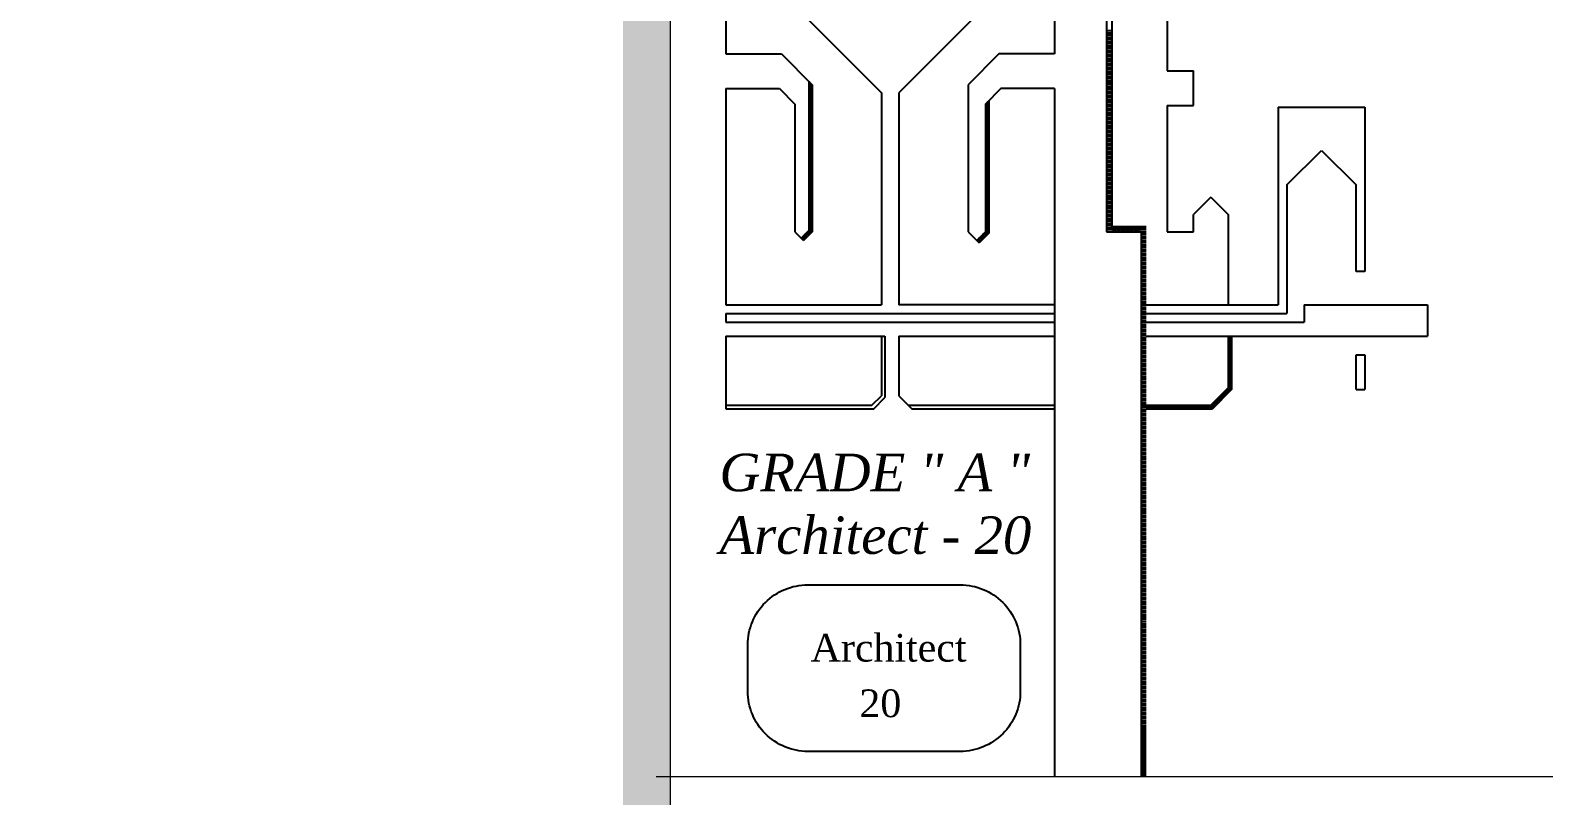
# Model space of a CAD drawing. Header units: inches. Extents: x -68096 to 69834, y -16833 to 17650.
# Drawn here: x 914.39 to 934.5, y 162.31 to 172.48 of the extents above; entities that cross this region are included whole.
import ezdxf

# ---------------------------------------------------------------- set-up
doc = ezdxf.new("R2010")
doc.units = ezdxf.units.IN
doc.header["$MEASUREMENT"] = 0
for name, color, linetype in [('DIM18', 40, 'Continuous'), ('QCD TITLE BLOCK', 7, 'Continuous'), ('WIN', 1, 'Continuous')]:
    doc.layers.add(name, color=color, linetype=linetype)
doc.styles.add('MAHER_TIMES', font='times.ttf')
doc.styles.add('TITLE3', font='timesi.ttf')

# ---------------------------------------------------------------- blocks, each defined once
blk = doc.blocks.new('sdfasdfww')
at = {"layer": 'DIM18', "color": 7, "ltscale": 0.05}
for p, q in [((1412.4818, -1506.6511), (1412.4818, -1508.3271)), ((1414.2031, -1506.6511), (1414.2031, -1508.3271)), ((1414.4749, -1507.9647), (1414.4749, -1509.2582)), ((1414.5021, -1507.976), (1414.5021, -1509.231)), ((1414.792, -1507.9647), (1414.792, -1508.4153)), ((1412.8442, -1508.0773), (1413.2972, -1508.5303)), ((1413.8407, -1508.0773), (1413.3878, -1508.5303)), ((1414.5021, -1508.2064), (1414.4749, -1508.2064)), ((1414.5021, -1508.2178), (1414.4749, -1508.2178)), ((1414.5021, -1508.2291), (1414.4749, -1508.2291)), ((1414.5021, -1508.2404), (1414.4749, -1508.2404)), ((1414.5021, -1508.2517), (1414.4749, -1508.2517)), ((1414.5021, -1508.2631), (1414.4749, -1508.2631)), ((1414.5021, -1508.2744), (1414.4749, -1508.2744)), ((1414.5021, -1508.2857), (1414.4749, -1508.2857)), ((1414.5021, -1508.297), (1414.4749, -1508.297)), ((1414.5021, -1508.3084), (1414.4749, -1508.3084)), ((1414.5021, -1508.3197), (1414.4749, -1508.3197)), ((1412.4818, -1508.3271), (1412.7737, -1508.3271)), ((1412.7737, -1508.3271), (1412.9348, -1508.4882)), ((1413.9112, -1508.3271), (1413.7502, -1508.4882)), ((1414.2031, -1508.3271), (1413.9112, -1508.3271)), ((1414.5021, -1508.331), (1414.4749, -1508.331)), ((1414.5021, -1508.3423), (1414.4749, -1508.3423)), ((1414.5021, -1508.3537), (1414.4749, -1508.3537)), ((1414.5021, -1508.365), (1414.4749, -1508.365)), ((1414.5021, -1508.3763), (1414.4749, -1508.3763)), ((1414.5021, -1508.3876), (1414.4749, -1508.3876)), ((1414.5021, -1508.3989), (1414.4749, -1508.3989)), ((1412.9167, -1508.4701), (1412.9167, -1509.2507)), ((1412.9249, -1508.4782), (1412.9167, -1508.4782)), ((1412.9257, -1509.2673), (1412.9257, -1508.4791)), ((1414.5021, -1508.4103), (1414.4749, -1508.4103)), ((1414.5021, -1508.4216), (1414.4749, -1508.4216)), ((1414.5021, -1508.4329), (1414.4749, -1508.4329)), ((1414.5021, -1508.4442), (1414.4749, -1508.4442)), ((1414.5021, -1508.4556), (1414.4749, -1508.4556)), ((1414.5021, -1508.4669), (1414.4749, -1508.4669)), ((1414.5021, -1508.4782), (1414.4749, -1508.4782)), ((1414.792, -1508.4153), (1414.9306, -1508.4153)), ((1414.9306, -1508.5965), (1414.9306, -1508.4153)), ((1412.4818, -1508.5083), (1412.7627, -1508.5083)), ((1412.4818, -1508.5083), (1412.4818, -1509.6407)), ((1412.7627, -1508.5083), (1412.8442, -1508.5898)), ((1412.9348, -1508.4895), (1412.9167, -1508.4895)), ((1412.9348, -1508.5009), (1412.9167, -1508.5009)), ((1412.9348, -1508.5122), (1412.9167, -1508.5122)), ((1412.9348, -1508.5235), (1412.9167, -1508.5235)), ((1412.9348, -1508.5348), (1412.9167, -1508.5348)), ((1412.9348, -1508.5462), (1412.9167, -1508.5462)), ((1412.9348, -1508.5575), (1412.9167, -1508.5575)), ((1412.9348, -1508.4882), (1412.9348, -1509.2582)), ((1413.2972, -1508.5303), (1413.2972, -1509.6407)), ((1413.3878, -1508.5303), (1413.3878, -1509.6407)), ((1413.7502, -1508.4882), (1413.7502, -1509.2582)), ((1413.9222, -1508.5083), (1413.8407, -1508.5898)), ((1414.2031, -1508.5083), (1413.9222, -1508.5083)), ((1414.2031, -1508.5083), (1414.2031, -1512.1099)), ((1414.5021, -1508.4895), (1414.4749, -1508.4895)), ((1414.5021, -1508.5009), (1414.4749, -1508.5009)), ((1414.5021, -1508.5122), (1414.4749, -1508.5122)), ((1414.5021, -1508.5235), (1414.4749, -1508.5235)), ((1414.5021, -1508.5348), (1414.4749, -1508.5348)), ((1414.5021, -1508.5462), (1414.4749, -1508.5462)), ((1414.5021, -1508.5575), (1414.4749, -1508.5575)), ((1412.8442, -1508.5898), (1412.8442, -1509.2582)), ((1412.9348, -1508.5688), (1412.9167, -1508.5688)), ((1412.9348, -1508.5801), (1412.9167, -1508.5801)), ((1412.9348, -1508.5915), (1412.9167, -1508.5915)), ((1412.9348, -1508.6028), (1412.9167, -1508.6028)), ((1412.9348, -1508.6141), (1412.9167, -1508.6141)), ((1412.9348, -1508.6254), (1412.9167, -1508.6254)), ((1412.9348, -1508.6368), (1412.9167, -1508.6368)), ((1413.8407, -1508.5898), (1413.8407, -1509.2582)), ((1413.8589, -1508.5915), (1413.8407, -1508.5915)), ((1413.8589, -1508.6028), (1413.8407, -1508.6028)), ((1413.8589, -1508.6141), (1413.8407, -1508.6141)), ((1413.8589, -1508.6254), (1413.8407, -1508.6254)), ((1413.8589, -1508.6368), (1413.8407, -1508.6368)), ((1413.843, -1509.2816), (1413.843, -1508.5875)), ((1413.8589, -1508.5801), (1413.8504, -1508.5801)), ((1413.8543, -1509.2703), (1413.8543, -1508.5762)), ((1413.8589, -1508.5716), (1413.8589, -1509.2657)), ((1414.5021, -1508.5688), (1414.4749, -1508.5688)), ((1414.5021, -1508.5801), (1414.4749, -1508.5801)), ((1414.5021, -1508.5915), (1414.4749, -1508.5915)), ((1414.5021, -1508.6028), (1414.4749, -1508.6028)), ((1414.5021, -1508.6141), (1414.4749, -1508.6141)), ((1414.5021, -1508.6254), (1414.4749, -1508.6254)), ((1414.5021, -1508.6368), (1414.4749, -1508.6368)), ((1414.792, -1508.5965), (1414.9306, -1508.5965)), ((1414.792, -1508.5965), (1414.792, -1509.2582)), ((1415.3734, -1508.6051), (1415.8264, -1508.6051)), ((1415.3734, -1508.6051), (1415.3734, -1509.6407)), ((1415.8264, -1508.6051), (1415.8264, -1509.4654)), ((1412.9348, -1508.6481), (1412.9167, -1508.6481)), ((1412.9348, -1508.6594), (1412.9167, -1508.6594)), ((1412.9348, -1508.6707), (1412.9167, -1508.6707)), ((1412.9348, -1508.6821), (1412.9167, -1508.6821)), ((1412.9348, -1508.6934), (1412.9167, -1508.6934)), ((1412.9348, -1508.7047), (1412.9167, -1508.7047)), ((1412.9348, -1508.716), (1412.9167, -1508.716)), ((1413.8589, -1508.6481), (1413.8407, -1508.6481)), ((1413.8589, -1508.6594), (1413.8407, -1508.6594)), ((1413.8589, -1508.6707), (1413.8407, -1508.6707)), ((1413.8589, -1508.6821), (1413.8407, -1508.6821)), ((1413.8589, -1508.6934), (1413.8407, -1508.6934)), ((1413.8589, -1508.7047), (1413.8407, -1508.7047)), ((1413.8589, -1508.716), (1413.8407, -1508.716)), ((1414.5021, -1508.6481), (1414.4749, -1508.6481)), ((1414.5021, -1508.6594), (1414.4749, -1508.6594)), ((1414.5021, -1508.6707), (1414.4749, -1508.6707)), ((1414.5021, -1508.6821), (1414.4749, -1508.6821)), ((1414.5021, -1508.6934), (1414.4749, -1508.6934)), ((1414.5021, -1508.7047), (1414.4749, -1508.7047)), ((1414.5021, -1508.716), (1414.4749, -1508.716)), ((1412.9348, -1508.7274), (1412.9167, -1508.7274)), ((1412.9348, -1508.7387), (1412.9167, -1508.7387)), ((1412.9348, -1508.75), (1412.9167, -1508.75)), ((1412.9348, -1508.7613), (1412.9167, -1508.7613)), ((1412.9348, -1508.7726), (1412.9167, -1508.7726)), ((1412.9348, -1508.784), (1412.9167, -1508.784)), ((1412.9348, -1508.7953), (1412.9167, -1508.7953)), ((1413.8589, -1508.7274), (1413.8407, -1508.7274)), ((1413.8589, -1508.7387), (1413.8407, -1508.7387)), ((1413.8589, -1508.75), (1413.8407, -1508.75)), ((1413.8589, -1508.7613), (1413.8407, -1508.7613)), ((1413.8589, -1508.7726), (1413.8407, -1508.7726)), ((1413.8589, -1508.784), (1413.8407, -1508.784)), ((1413.8589, -1508.7953), (1413.8407, -1508.7953)), ((1414.5021, -1508.7274), (1414.4749, -1508.7274)), ((1414.5021, -1508.7387), (1414.4749, -1508.7387)), ((1414.5021, -1508.75), (1414.4749, -1508.75)), ((1414.5021, -1508.7613), (1414.4749, -1508.7613)), ((1414.5021, -1508.7726), (1414.4749, -1508.7726)), ((1414.5021, -1508.784), (1414.4749, -1508.784)), ((1414.5021, -1508.7953), (1414.4749, -1508.7953)), ((1412.9348, -1508.8066), (1412.9167, -1508.8066)), ((1412.9348, -1508.8179), (1412.9167, -1508.8179)), ((1412.9348, -1508.8293), (1412.9167, -1508.8293)), ((1412.9348, -1508.8406), (1412.9167, -1508.8406)), ((1412.9348, -1508.8519), (1412.9167, -1508.8519)), ((1412.9348, -1508.8632), (1412.9167, -1508.8632)), ((1412.9348, -1508.8746), (1412.9167, -1508.8746)), ((1413.8589, -1508.8066), (1413.8407, -1508.8066)), ((1413.8589, -1508.8179), (1413.8407, -1508.8179)), ((1413.8589, -1508.8293), (1413.8407, -1508.8293)), ((1413.8589, -1508.8406), (1413.8407, -1508.8406)), ((1413.8589, -1508.8519), (1413.8407, -1508.8519)), ((1413.8589, -1508.8632), (1413.8407, -1508.8632)), ((1413.8589, -1508.8746), (1413.8407, -1508.8746)), ((1414.5021, -1508.8066), (1414.4749, -1508.8066)), ((1414.5021, -1508.8179), (1414.4749, -1508.8179)), ((1414.5021, -1508.8293), (1414.4749, -1508.8293)), ((1414.5021, -1508.8406), (1414.4749, -1508.8406)), ((1414.5021, -1508.8519), (1414.4749, -1508.8519)), ((1414.5021, -1508.8632), (1414.4749, -1508.8632)), ((1414.5021, -1508.8746), (1414.4749, -1508.8746)), ((1415.4187, -1509.0127), (1415.5999, -1508.8316)), ((1415.5999, -1508.8316), (1415.7811, -1509.0127)), ((1412.9348, -1508.8859), (1412.9167, -1508.8859)), ((1412.9348, -1508.8972), (1412.9167, -1508.8972)), ((1412.9348, -1508.9085), (1412.9167, -1508.9085)), ((1412.9348, -1508.9199), (1412.9167, -1508.9199)), ((1412.9348, -1508.9312), (1412.9167, -1508.9312)), ((1412.9348, -1508.9425), (1412.9167, -1508.9425)), ((1412.9348, -1508.9538), (1412.9167, -1508.9538)), ((1413.8589, -1508.8859), (1413.8407, -1508.8859)), ((1413.8589, -1508.8972), (1413.8407, -1508.8972)), ((1413.8589, -1508.9085), (1413.8407, -1508.9085)), ((1413.8589, -1508.9199), (1413.8407, -1508.9199)), ((1413.8589, -1508.9312), (1413.8407, -1508.9312)), ((1413.8589, -1508.9425), (1413.8407, -1508.9425)), ((1413.8589, -1508.9538), (1413.8407, -1508.9538)), ((1414.5021, -1508.8859), (1414.4749, -1508.8859)), ((1414.5021, -1508.8972), (1414.4749, -1508.8972)), ((1414.5021, -1508.9085), (1414.4749, -1508.9085)), ((1414.5021, -1508.9199), (1414.4749, -1508.9199)), ((1414.5021, -1508.9312), (1414.4749, -1508.9312)), ((1414.5021, -1508.9425), (1414.4749, -1508.9425)), ((1414.5021, -1508.9538), (1414.4749, -1508.9538)), ((1412.9348, -1508.9652), (1412.9167, -1508.9652)), ((1412.9348, -1508.9765), (1412.9167, -1508.9765)), ((1412.9348, -1508.9878), (1412.9167, -1508.9878)), ((1412.9348, -1508.9991), (1412.9167, -1508.9991)), ((1412.9348, -1509.0105), (1412.9167, -1509.0105)), ((1412.9348, -1509.0218), (1412.9167, -1509.0218)), ((1412.9348, -1509.0331), (1412.9167, -1509.0331)), ((1413.8589, -1508.9652), (1413.8407, -1508.9652)), ((1413.8589, -1508.9765), (1413.8407, -1508.9765)), ((1413.8589, -1508.9878), (1413.8407, -1508.9878)), ((1413.8589, -1508.9991), (1413.8407, -1508.9991)), ((1413.8589, -1509.0105), (1413.8407, -1509.0105)), ((1413.8589, -1509.0218), (1413.8407, -1509.0218)), ((1413.8589, -1509.0331), (1413.8407, -1509.0331)), ((1414.5021, -1508.9652), (1414.4749, -1508.9652)), ((1414.5021, -1508.9765), (1414.4749, -1508.9765)), ((1414.5021, -1508.9878), (1414.4749, -1508.9878)), ((1414.5021, -1508.9991), (1414.4749, -1508.9991)), ((1414.5021, -1509.0105), (1414.4749, -1509.0105)), ((1414.5021, -1509.0218), (1414.4749, -1509.0218)), ((1414.5021, -1509.0331), (1414.4749, -1509.0331)), ((1415.4187, -1509.0127), (1415.4187, -1509.686)), ((1415.7811, -1509.4654), (1415.7811, -1509.0127)), ((1412.9348, -1509.0444), (1412.9167, -1509.0444)), ((1412.9348, -1509.0558), (1412.9167, -1509.0558)), ((1412.9348, -1509.0671), (1412.9167, -1509.0671)), ((1412.9348, -1509.0784), (1412.9167, -1509.0784)), ((1412.9348, -1509.0897), (1412.9167, -1509.0897)), ((1412.9348, -1509.101), (1412.9167, -1509.101)), ((1412.9348, -1509.1124), (1412.9167, -1509.1124)), ((1413.8589, -1509.0444), (1413.8407, -1509.0444)), ((1413.8589, -1509.0558), (1413.8407, -1509.0558)), ((1413.8589, -1509.0671), (1413.8407, -1509.0671)), ((1413.8589, -1509.0784), (1413.8407, -1509.0784)), ((1413.8589, -1509.0897), (1413.8407, -1509.0897)), ((1413.8589, -1509.101), (1413.8407, -1509.101)), ((1413.8589, -1509.1124), (1413.8407, -1509.1124)), ((1414.5021, -1509.0444), (1414.4749, -1509.0444)), ((1414.5021, -1509.0558), (1414.4749, -1509.0558)), ((1414.5021, -1509.0671), (1414.4749, -1509.0671)), ((1414.5021, -1509.0784), (1414.4749, -1509.0784)), ((1414.5021, -1509.0897), (1414.4749, -1509.0897)), ((1414.5021, -1509.101), (1414.4749, -1509.101)), ((1414.5021, -1509.1124), (1414.4749, -1509.1124)), ((1415.0212, -1509.0769), (1414.9306, -1509.1676)), ((1415.0212, -1509.0769), (1415.1118, -1509.1676)), ((1412.9348, -1509.1237), (1412.9167, -1509.1237)), ((1412.9348, -1509.135), (1412.9167, -1509.135)), ((1412.9348, -1509.1463), (1412.9167, -1509.1463)), ((1412.9348, -1509.1577), (1412.9167, -1509.1577)), ((1412.9348, -1509.169), (1412.9167, -1509.169)), ((1412.9348, -1509.1803), (1412.9167, -1509.1803)), ((1412.9348, -1509.1916), (1412.9167, -1509.1916)), ((1413.8589, -1509.1237), (1413.8407, -1509.1237)), ((1413.8589, -1509.135), (1413.8407, -1509.135)), ((1413.8589, -1509.1463), (1413.8407, -1509.1463)), ((1413.8589, -1509.1577), (1413.8407, -1509.1577)), ((1413.8589, -1509.169), (1413.8407, -1509.169)), ((1413.8589, -1509.1803), (1413.8407, -1509.1803)), ((1413.8589, -1509.1916), (1413.8407, -1509.1916)), ((1414.5021, -1509.1237), (1414.4749, -1509.1237)), ((1414.5021, -1509.135), (1414.4749, -1509.135)), ((1414.5021, -1509.1463), (1414.4749, -1509.1463)), ((1414.5021, -1509.1577), (1414.4749, -1509.1577)), ((1414.5021, -1509.169), (1414.4749, -1509.169)), ((1414.5021, -1509.1803), (1414.4749, -1509.1803)), ((1414.5021, -1509.1916), (1414.4749, -1509.1916)), ((1414.9306, -1509.2582), (1414.9306, -1509.1676)), ((1415.1118, -1509.1676), (1415.1118, -1509.6407)), ((1412.8442, -1509.2582), (1412.8895, -1509.3035)), ((1412.9167, -1509.2507), (1412.8767, -1509.2907)), ((1412.9348, -1509.2582), (1412.8895, -1509.3035)), ((1412.9221, -1509.2709), (1412.8965, -1509.2709)), ((1412.9031, -1509.2899), (1412.9031, -1509.2643)), ((1412.9334, -1509.2596), (1412.9078, -1509.2596)), ((1412.9144, -1509.2786), (1412.9144, -1509.253)), ((1412.9348, -1509.203), (1412.9167, -1509.203)), ((1412.9348, -1509.2143), (1412.9167, -1509.2143)), ((1412.9348, -1509.2256), (1412.9167, -1509.2256)), ((1412.9348, -1509.2369), (1412.9167, -1509.2369)), ((1412.9348, -1509.2483), (1412.9167, -1509.2483)), ((1413.7502, -1509.2582), (1413.8083, -1509.3163)), ((1413.8407, -1509.2582), (1413.7954, -1509.3035)), ((1413.8589, -1509.2657), (1413.8083, -1509.3163)), ((1413.8537, -1509.2709), (1413.8281, -1509.2709)), ((1413.8317, -1509.2929), (1413.8317, -1509.2673)), ((1413.8589, -1509.2596), (1413.8394, -1509.2596)), ((1413.8589, -1509.203), (1413.8407, -1509.203)), ((1413.8589, -1509.2143), (1413.8407, -1509.2143)), ((1413.8589, -1509.2256), (1413.8407, -1509.2256)), ((1413.8589, -1509.2369), (1413.8407, -1509.2369)), ((1413.8589, -1509.2483), (1413.8407, -1509.2483)), ((1414.5021, -1509.203), (1414.4749, -1509.203)), ((1414.5021, -1509.2143), (1414.4749, -1509.2143)), ((1414.5021, -1509.2256), (1414.4749, -1509.2256)), ((1414.6833, -1509.2369), (1414.4749, -1509.2369)), ((1414.6833, -1509.2483), (1414.4749, -1509.2483)), ((1414.4749, -1509.2582), (1414.6561, -1509.2582)), ((1414.5021, -1509.231), (1414.6833, -1509.231)), ((1414.5111, -1509.2582), (1414.5111, -1509.231)), ((1414.5224, -1509.2582), (1414.5224, -1509.231)), ((1414.5338, -1509.2582), (1414.5338, -1509.231)), ((1414.5451, -1509.2582), (1414.5451, -1509.231)), ((1414.5564, -1509.2582), (1414.5564, -1509.231)), ((1414.5677, -1509.2582), (1414.5677, -1509.231)), ((1414.5791, -1509.2582), (1414.5791, -1509.231)), ((1414.5904, -1509.2582), (1414.5904, -1509.231)), ((1414.6017, -1509.2582), (1414.6017, -1509.231)), ((1414.613, -1509.2582), (1414.613, -1509.231)), ((1414.6244, -1509.2582), (1414.6244, -1509.231)), ((1414.6357, -1509.2582), (1414.6357, -1509.231)), ((1414.647, -1509.2582), (1414.647, -1509.231)), ((1414.6561, -1509.2582), (1414.6561, -1512.1099)), ((1414.6833, -1509.2596), (1414.6561, -1509.2596)), ((1414.6833, -1509.2709), (1414.6561, -1509.2709)), ((1414.792, -1509.2582), (1414.9306, -1509.2582)), ((1412.8995, -1509.2936), (1412.8796, -1509.2936)), ((1412.8804, -1509.2944), (1412.8804, -1509.287)), ((1412.9108, -1509.2822), (1412.8852, -1509.2822)), ((1412.8918, -1509.3013), (1412.8918, -1509.2756)), ((1413.8197, -1509.3049), (1413.7968, -1509.3049)), ((1413.7977, -1509.3058), (1413.7977, -1509.3013)), ((1413.831, -1509.2936), (1413.8054, -1509.2936)), ((1413.8084, -1509.3162), (1413.8081, -1509.3162)), ((1413.809, -1509.3156), (1413.809, -1509.2899)), ((1413.8424, -1509.2822), (1413.8167, -1509.2822)), ((1413.8203, -1509.3042), (1413.8203, -1509.2786)), ((1414.6833, -1509.2822), (1414.6561, -1509.2822)), ((1414.6833, -1509.2936), (1414.6561, -1509.2936)), ((1414.6833, -1509.3049), (1414.6561, -1509.3049)), ((1414.6833, -1509.3162), (1414.6561, -1509.3162)), ((1414.6833, -1509.3275), (1414.6561, -1509.3275)), ((1414.6833, -1509.3389), (1414.6561, -1509.3389)), ((1414.6833, -1509.3502), (1414.6561, -1509.3502)), ((1414.6833, -1509.3615), (1414.6561, -1509.3615)), ((1414.6833, -1509.3728), (1414.6561, -1509.3728)), ((1414.6833, -1509.3842), (1414.6561, -1509.3842)), ((1414.6833, -1509.3955), (1414.6561, -1509.3955)), ((1414.6833, -1509.4068), (1414.6561, -1509.4068)), ((1414.6833, -1509.4181), (1414.6561, -1509.4181)), ((1414.6833, -1509.4295), (1414.6561, -1509.4295)), ((1414.6833, -1509.4408), (1414.6561, -1509.4408)), ((1414.6833, -1509.4521), (1414.6561, -1509.4521)), ((1414.6833, -1509.4634), (1414.6561, -1509.4634)), ((1414.6833, -1509.4747), (1414.6561, -1509.4747)), ((1414.6833, -1509.4861), (1414.6561, -1509.4861)), ((1414.6833, -1509.4974), (1414.6561, -1509.4974)), ((1414.6833, -1509.5087), (1414.6561, -1509.5087)), ((1415.8264, -1509.4654), (1415.7811, -1509.4654)), ((1414.6833, -1509.52), (1414.6561, -1509.52)), ((1414.6833, -1509.5314), (1414.6561, -1509.5314)), ((1414.6833, -1509.5427), (1414.6561, -1509.5427)), ((1414.6833, -1509.554), (1414.6561, -1509.554)), ((1414.6833, -1509.5653), (1414.6561, -1509.5653)), ((1414.6833, -1509.5767), (1414.6561, -1509.5767)), ((1414.6833, -1509.588), (1414.6561, -1509.588)), ((1412.4818, -1509.6407), (1413.2972, -1509.6407)), ((1414.2031, -1509.6407), (1413.3878, -1509.6407)), ((1414.6833, -1509.5993), (1414.6561, -1509.5993)), ((1414.6833, -1509.6106), (1414.6561, -1509.6106)), ((1414.6833, -1509.622), (1414.6561, -1509.622)), ((1414.6833, -1509.6333), (1414.6561, -1509.6333)), ((1414.6833, -1509.6446), (1414.6561, -1509.6446)), ((1414.6833, -1509.6559), (1414.6561, -1509.6559)), ((1414.6833, -1509.6673), (1414.6561, -1509.6673)), ((1414.6833, -1509.6407), (1415.3734, -1509.6407)), ((1415.5093, -1509.6407), (1415.5093, -1509.7313)), ((1415.5093, -1509.6407), (1416.1541, -1509.6407)), ((1416.1541, -1509.6407), (1416.1541, -1509.8038)), ((1412.4818, -1509.686), (1414.2031, -1509.686)), ((1412.4818, -1509.686), (1412.4818, -1509.7313)), ((1412.4818, -1509.7313), (1414.2031, -1509.7313)), ((1414.6833, -1509.6786), (1414.6561, -1509.6786)), ((1414.6833, -1509.6899), (1414.6561, -1509.6899)), ((1414.6833, -1509.7012), (1414.6561, -1509.7012)), ((1414.6833, -1509.7126), (1414.6561, -1509.7126)), ((1414.6833, -1509.7239), (1414.6561, -1509.7239)), ((1414.6833, -1509.7352), (1414.6561, -1509.7352)), ((1414.6833, -1509.7465), (1414.6561, -1509.7465)), ((1414.6833, -1509.686), (1415.4187, -1509.686)), ((1414.6833, -1509.7313), (1415.5093, -1509.7313)), ((1412.4818, -1509.8038), (1413.3153, -1509.8038)), ((1412.4818, -1509.8038), (1412.4818, -1510.1843)), ((1413.2972, -1509.8038), (1413.2972, -1510.1158)), ((1413.3153, -1509.8038), (1413.3153, -1510.1262)), ((1413.3878, -1509.8038), (1413.3878, -1510.1158)), ((1413.3878, -1509.8038), (1414.2031, -1509.8038)), ((1414.6833, -1509.7579), (1414.6561, -1509.7579)), ((1414.6833, -1509.7692), (1414.6561, -1509.7692)), ((1414.6833, -1509.7805), (1414.6561, -1509.7805)), ((1414.6833, -1509.7918), (1414.6561, -1509.7918)), ((1414.6833, -1509.8031), (1414.6561, -1509.8031)), ((1414.6833, -1509.8145), (1414.6561, -1509.8145)), ((1414.6833, -1509.8258), (1414.6561, -1509.8258)), ((1414.6833, -1509.8038), (1416.1541, -1509.8038)), ((1415.1118, -1509.8038), (1415.1118, -1510.0755)), ((1415.1299, -1509.8145), (1415.1118, -1509.8145)), ((1415.1299, -1509.8258), (1415.1118, -1509.8258)), ((1415.1226, -1510.0903), (1415.1226, -1509.8038)), ((1415.1299, -1509.8038), (1415.1299, -1510.083)), ((1414.6833, -1509.8371), (1414.6561, -1509.8371)), ((1414.6833, -1509.8484), (1414.6561, -1509.8484)), ((1414.6833, -1509.8598), (1414.6561, -1509.8598)), ((1414.6833, -1509.8711), (1414.6561, -1509.8711)), ((1414.6833, -1509.8824), (1414.6561, -1509.8824)), ((1414.6833, -1509.8937), (1414.6561, -1509.8937)), ((1414.6833, -1509.9051), (1414.6561, -1509.9051)), ((1415.1299, -1509.8371), (1415.1118, -1509.8371)), ((1415.1299, -1509.8484), (1415.1118, -1509.8484)), ((1415.1299, -1509.8598), (1415.1118, -1509.8598)), ((1415.1299, -1509.8711), (1415.1118, -1509.8711)), ((1415.1299, -1509.8824), (1415.1118, -1509.8824)), ((1415.1299, -1509.8937), (1415.1118, -1509.8937)), ((1415.1299, -1509.9051), (1415.1118, -1509.9051)), ((1415.7811, -1509.9019), (1415.8264, -1509.9019)), ((1415.7811, -1510.083), (1415.7811, -1509.9019)), ((1415.8264, -1509.9019), (1415.8264, -1510.083)), ((1414.6833, -1509.9164), (1414.6561, -1509.9164)), ((1414.6833, -1509.9277), (1414.6561, -1509.9277)), ((1414.6833, -1509.939), (1414.6561, -1509.939)), ((1414.6833, -1509.9504), (1414.6561, -1509.9504)), ((1414.6833, -1509.9617), (1414.6561, -1509.9617)), ((1414.6833, -1509.973), (1414.6561, -1509.973)), ((1414.6833, -1509.9843), (1414.6561, -1509.9843)), ((1415.1299, -1509.9164), (1415.1118, -1509.9164)), ((1415.1299, -1509.9277), (1415.1118, -1509.9277)), ((1415.1299, -1509.939), (1415.1118, -1509.939)), ((1415.1299, -1509.9504), (1415.1118, -1509.9504)), ((1415.1299, -1509.9617), (1415.1118, -1509.9617)), ((1415.1299, -1509.973), (1415.1118, -1509.973)), ((1415.1299, -1509.9843), (1415.1118, -1509.9843)), ((1414.6833, -1509.9957), (1414.6561, -1509.9957)), ((1414.6833, -1510.007), (1414.6561, -1510.007)), ((1414.6833, -1510.0183), (1414.6561, -1510.0183)), ((1414.6833, -1510.0296), (1414.6561, -1510.0296)), ((1414.6833, -1510.041), (1414.6561, -1510.041)), ((1414.6833, -1510.0523), (1414.6561, -1510.0523)), ((1414.6833, -1510.0636), (1414.6561, -1510.0636)), ((1415.1299, -1509.9957), (1415.1118, -1509.9957)), ((1415.1299, -1510.007), (1415.1118, -1510.007)), ((1415.1299, -1510.0183), (1415.1118, -1510.0183)), ((1415.1299, -1510.0296), (1415.1118, -1510.0296)), ((1415.1299, -1510.041), (1415.1118, -1510.041)), ((1415.1299, -1510.0523), (1415.1118, -1510.0523)), ((1415.1299, -1510.0636), (1415.1118, -1510.0636)), ((1413.2469, -1510.1661), (1413.2972, -1510.1158)), ((1413.2572, -1510.1843), (1413.3153, -1510.1262)), ((1413.3878, -1510.1158), (1413.4562, -1510.1843)), ((1414.6833, -1510.0749), (1414.6561, -1510.0749)), ((1414.6833, -1510.0863), (1414.6561, -1510.0863)), ((1414.6833, -1510.0976), (1414.6561, -1510.0976)), ((1414.6833, -1510.1089), (1414.6561, -1510.1089)), ((1414.6833, -1510.1202), (1414.6561, -1510.1202)), ((1414.6833, -1510.1316), (1414.6561, -1510.1316)), ((1414.6833, -1510.1429), (1414.6561, -1510.1429)), ((1415.1118, -1510.0755), (1415.0213, -1510.1661)), ((1415.1299, -1510.083), (1415.0288, -1510.1843)), ((1415.0702, -1510.1429), (1415.0446, -1510.1429)), ((1415.0547, -1510.1584), (1415.0547, -1510.1327)), ((1415.0815, -1510.1316), (1415.0559, -1510.1316)), ((1415.066, -1510.147), (1415.066, -1510.1214)), ((1415.0928, -1510.1202), (1415.0672, -1510.1202)), ((1415.0773, -1510.1357), (1415.0773, -1510.11)), ((1415.1041, -1510.1089), (1415.0785, -1510.1089)), ((1415.0887, -1510.1243), (1415.0887, -1510.0987)), ((1415.1154, -1510.0976), (1415.0898, -1510.0976)), ((1415.1, -1510.113), (1415.1, -1510.0874)), ((1415.1267, -1510.0863), (1415.1011, -1510.0863)), ((1415.1113, -1510.1017), (1415.1113, -1510.076)), ((1415.1299, -1510.0749), (1415.1118, -1510.0749)), ((1415.7811, -1510.083), (1415.8264, -1510.083)), ((1412.4818, -1510.1661), (1413.2469, -1510.1661)), ((1412.4818, -1510.1843), (1413.2572, -1510.1843)), ((1413.4381, -1510.1661), (1414.2031, -1510.1661)), ((1413.4562, -1510.1843), (1414.2031, -1510.1843)), ((1414.6833, -1510.1542), (1414.6561, -1510.1542)), ((1414.6833, -1510.1655), (1414.6561, -1510.1655)), ((1414.6833, -1510.1768), (1414.6561, -1510.1768)), ((1414.6833, -1510.1882), (1414.6561, -1510.1882)), ((1414.6833, -1510.1995), (1414.6561, -1510.1995)), ((1414.6833, -1510.2108), (1414.6561, -1510.2108)), ((1414.6833, -1510.2221), (1414.6561, -1510.2221)), ((1414.6833, -1510.1661), (1415.0213, -1510.1661)), ((1415.0362, -1510.1768), (1414.6833, -1510.1768)), ((1414.6833, -1510.1843), (1415.0288, -1510.1843)), ((1414.6923, -1510.1843), (1414.6923, -1510.1661)), ((1414.7036, -1510.1843), (1414.7036, -1510.1661)), ((1414.715, -1510.1843), (1414.715, -1510.1661)), ((1414.7263, -1510.1843), (1414.7263, -1510.1661)), ((1414.7376, -1510.1843), (1414.7376, -1510.1661)), ((1414.7489, -1510.1843), (1414.7489, -1510.1661)), ((1414.7603, -1510.1843), (1414.7603, -1510.1661)), ((1414.7716, -1510.1843), (1414.7716, -1510.1661)), ((1414.7829, -1510.1843), (1414.7829, -1510.1661)), ((1414.7942, -1510.1843), (1414.7942, -1510.1661)), ((1414.8055, -1510.1843), (1414.8055, -1510.1661)), ((1414.8169, -1510.1843), (1414.8169, -1510.1661)), ((1414.8282, -1510.1843), (1414.8282, -1510.1661)), ((1414.8395, -1510.1843), (1414.8395, -1510.1661)), ((1414.8508, -1510.1843), (1414.8508, -1510.1661)), ((1414.8622, -1510.1843), (1414.8622, -1510.1661)), ((1414.8735, -1510.1843), (1414.8735, -1510.1661)), ((1414.8848, -1510.1843), (1414.8848, -1510.1661)), ((1414.8961, -1510.1843), (1414.8961, -1510.1661)), ((1414.9075, -1510.1843), (1414.9075, -1510.1661)), ((1414.9188, -1510.1843), (1414.9188, -1510.1661)), ((1414.9301, -1510.1843), (1414.9301, -1510.1661)), ((1414.9414, -1510.1843), (1414.9414, -1510.1661)), ((1414.9528, -1510.1843), (1414.9528, -1510.1661)), ((1414.9641, -1510.1843), (1414.9641, -1510.1661)), ((1414.9754, -1510.1843), (1414.9754, -1510.1661)), ((1414.9867, -1510.1843), (1414.9867, -1510.1661)), ((1414.9981, -1510.1843), (1414.9981, -1510.1661)), ((1415.0094, -1510.1843), (1415.0094, -1510.1661)), ((1415.0207, -1510.1843), (1415.0207, -1510.1661)), ((1415.0475, -1510.1655), (1415.0219, -1510.1655)), ((1415.032, -1510.1811), (1415.032, -1510.1554)), ((1415.0588, -1510.1542), (1415.0332, -1510.1542)), ((1415.0434, -1510.1697), (1415.0434, -1510.1441)), ((1414.6833, -1510.2335), (1414.6561, -1510.2335)), ((1414.6833, -1510.2448), (1414.6561, -1510.2448)), ((1414.6833, -1510.2561), (1414.6561, -1510.2561)), ((1414.6833, -1510.2674), (1414.6561, -1510.2674)), ((1414.6833, -1510.2788), (1414.6561, -1510.2788)), ((1414.6833, -1510.2901), (1414.6561, -1510.2901)), ((1414.6833, -1510.3014), (1414.6561, -1510.3014)), ((1414.6833, -1510.3127), (1414.6561, -1510.3127)), ((1414.6833, -1510.3241), (1414.6561, -1510.3241)), ((1414.6833, -1510.3354), (1414.6561, -1510.3354)), ((1414.6833, -1510.3467), (1414.6561, -1510.3467)), ((1414.6833, -1510.358), (1414.6561, -1510.358)), ((1414.6833, -1510.3694), (1414.6561, -1510.3694)), ((1414.6833, -1510.3807), (1414.6561, -1510.3807)), ((1414.6833, -1510.392), (1414.6561, -1510.392)), ((1414.6833, -1510.4033), (1414.6561, -1510.4033)), ((1414.6833, -1510.4147), (1414.6561, -1510.4147)), ((1414.6833, -1510.426), (1414.6561, -1510.426)), ((1414.6833, -1510.4373), (1414.6561, -1510.4373)), ((1414.6833, -1510.4486), (1414.6561, -1510.4486)), ((1414.6833, -1510.46), (1414.6561, -1510.46)), ((1414.6833, -1510.4713), (1414.6561, -1510.4713)), ((1414.6833, -1510.4826), (1414.6561, -1510.4826)), ((1414.6833, -1510.4939), (1414.6561, -1510.4939)), ((1414.6833, -1510.5053), (1414.6561, -1510.5053)), ((1414.6833, -1510.5166), (1414.6561, -1510.5166)), ((1414.6833, -1510.5279), (1414.6561, -1510.5279)), ((1414.6833, -1510.5392), (1414.6561, -1510.5392)), ((1414.6833, -1510.5505), (1414.6561, -1510.5505)), ((1414.6833, -1510.5619), (1414.6561, -1510.5619)), ((1414.6833, -1510.5732), (1414.6561, -1510.5732)), ((1414.6833, -1510.5845), (1414.6561, -1510.5845)), ((1414.6833, -1510.5958), (1414.6561, -1510.5958)), ((1414.6833, -1510.6072), (1414.6561, -1510.6072)), ((1414.6833, -1510.6185), (1414.6561, -1510.6185)), ((1414.6833, -1510.6298), (1414.6561, -1510.6298)), ((1414.6833, -1510.6411), (1414.6561, -1510.6411)), ((1414.6833, -1510.6525), (1414.6561, -1510.6525)), ((1414.6833, -1510.6638), (1414.6561, -1510.6638)), ((1414.6833, -1510.6751), (1414.6561, -1510.6751)), ((1414.6833, -1510.6864), (1414.6561, -1510.6864)), ((1414.6833, -1510.6978), (1414.6561, -1510.6978)), ((1414.6833, -1510.7091), (1414.6561, -1510.7091)), ((1414.6833, -1510.7204), (1414.6561, -1510.7204)), ((1414.6833, -1510.7317), (1414.6561, -1510.7317)), ((1414.6833, -1510.7431), (1414.6561, -1510.7431)), ((1414.6833, -1510.7544), (1414.6561, -1510.7544)), ((1414.6833, -1510.7657), (1414.6561, -1510.7657)), ((1414.6833, -1510.777), (1414.6561, -1510.777)), ((1414.6833, -1510.7884), (1414.6561, -1510.7884)), ((1414.6833, -1510.7997), (1414.6561, -1510.7997)), ((1414.6833, -1510.811), (1414.6561, -1510.811)), ((1414.6833, -1510.8223), (1414.6561, -1510.8223)), ((1414.6833, -1510.8337), (1414.6561, -1510.8337)), ((1414.6833, -1510.845), (1414.6561, -1510.845)), ((1414.6833, -1510.8563), (1414.6561, -1510.8563)), ((1414.6833, -1510.8676), (1414.6561, -1510.8676)), ((1414.6833, -1510.8789), (1414.6561, -1510.8789)), ((1414.6833, -1510.8903), (1414.6561, -1510.8903)), ((1414.6833, -1510.9016), (1414.6561, -1510.9016)), ((1414.6833, -1510.9129), (1414.6561, -1510.9129)), ((1414.6833, -1510.9242), (1414.6561, -1510.9242)), ((1414.6833, -1510.9356), (1414.6561, -1510.9356)), ((1414.6833, -1510.9469), (1414.6561, -1510.9469)), ((1414.6833, -1510.9582), (1414.6561, -1510.9582)), ((1414.6833, -1510.9695), (1414.6561, -1510.9695)), ((1414.6833, -1510.9809), (1414.6561, -1510.9809)), ((1414.6833, -1510.9922), (1414.6561, -1510.9922)), ((1414.6833, -1511.0035), (1414.6561, -1511.0035)), ((1414.6833, -1511.0148), (1414.6561, -1511.0148)), ((1414.6833, -1511.0262), (1414.6561, -1511.0262)), ((1414.6833, -1511.0375), (1414.6561, -1511.0375)), ((1414.6833, -1511.0488), (1414.6561, -1511.0488)), ((1414.6833, -1511.0601), (1414.6561, -1511.0601)), ((1414.6833, -1511.0715), (1414.6561, -1511.0715)), ((1414.6833, -1511.0828), (1414.6561, -1511.0828)), ((1414.6833, -1511.0941), (1414.6561, -1511.0941)), ((1414.6833, -1511.1054), (1414.6561, -1511.1054)), ((1414.6833, -1511.1054), (1414.6561, -1511.1054)), ((1414.6833, -1511.1168), (1414.6561, -1511.1168)), ((1414.6833, -1511.1281), (1414.6561, -1511.1281)), ((1414.6833, -1511.1394), (1414.6561, -1511.1394)), ((1414.6833, -1511.1507), (1414.6561, -1511.1507)), ((1414.6833, -1511.1621), (1414.6561, -1511.1621)), ((1414.6833, -1511.1734), (1414.6561, -1511.1734)), ((1414.6833, -1511.1847), (1414.6561, -1511.1847)), ((1414.6833, -1511.196), (1414.6561, -1511.196)), ((1414.6833, -1511.2074), (1414.6561, -1511.2074)), ((1414.6833, -1511.2187), (1414.6561, -1511.2187)), ((1414.6833, -1511.23), (1414.6561, -1511.23)), ((1414.6833, -1511.2413), (1414.6561, -1511.2413)), ((1414.6833, -1511.2526), (1414.6561, -1511.2526)), ((1414.6833, -1511.264), (1414.6561, -1511.264)), ((1414.6833, -1511.2753), (1414.6561, -1511.2753)), ((1414.6833, -1511.2866), (1414.6561, -1511.2866)), ((1414.6833, -1511.2979), (1414.6561, -1511.2979)), ((1414.6833, -1511.3093), (1414.6561, -1511.3093)), ((1414.6833, -1511.3206), (1414.6561, -1511.3206)), ((1414.6833, -1511.3319), (1414.6561, -1511.3319)), ((1414.6833, -1511.3432), (1414.6561, -1511.3432)), ((1414.6833, -1511.3546), (1414.6561, -1511.3546)), ((1414.6833, -1511.3659), (1414.6561, -1511.3659)), ((1414.6833, -1511.3772), (1414.6561, -1511.3772)), ((1414.6833, -1511.3885), (1414.6561, -1511.3885)), ((1414.6833, -1511.3999), (1414.6561, -1511.3999)), ((1414.6833, -1511.4112), (1414.6561, -1511.4112)), ((1414.6833, -1511.4225), (1414.6561, -1511.4225)), ((1414.6833, -1511.4338), (1414.6561, -1511.4338)), ((1414.6833, -1511.4452), (1414.6561, -1511.4452)), ((1414.6833, -1511.4565), (1414.6561, -1511.4565)), ((1414.6833, -1511.4678), (1414.6561, -1511.4678)), ((1414.6833, -1511.4791), (1414.6561, -1511.4791)), ((1414.6833, -1511.4905), (1414.6561, -1511.4905)), ((1414.6833, -1511.5018), (1414.6561, -1511.5018)), ((1414.6833, -1511.5131), (1414.6561, -1511.5131)), ((1414.6833, -1511.5244), (1414.6561, -1511.5244)), ((1414.6833, -1511.5358), (1414.6561, -1511.5358)), ((1414.6833, -1511.5471), (1414.6561, -1511.5471)), ((1414.6833, -1511.5584), (1414.6561, -1511.5584)), ((1414.6833, -1511.5697), (1414.6561, -1511.5697)), ((1414.6833, -1511.581), (1414.6561, -1511.581)), ((1414.6833, -1511.5924), (1414.6561, -1511.5924)), ((1414.6833, -1511.6037), (1414.6561, -1511.6037)), ((1414.6833, -1511.615), (1414.6561, -1511.615)), ((1414.6833, -1511.6263), (1414.6561, -1511.6263)), ((1414.6833, -1511.6377), (1414.6561, -1511.6377)), ((1414.6833, -1511.649), (1414.6561, -1511.649)), ((1414.6833, -1511.6603), (1414.6561, -1511.6603)), ((1414.6833, -1511.6716), (1414.6561, -1511.6716)), ((1414.6833, -1511.683), (1414.6561, -1511.683)), ((1414.6833, -1511.6943), (1414.6561, -1511.6943)), ((1414.6833, -1511.7056), (1414.6561, -1511.7056)), ((1414.6833, -1511.7169), (1414.6561, -1511.7169)), ((1414.6833, -1511.7283), (1414.6561, -1511.7283)), ((1414.6833, -1511.7396), (1414.6561, -1511.7396)), ((1414.6833, -1511.7509), (1414.6561, -1511.7509)), ((1414.6833, -1511.7622), (1414.6561, -1511.7622)), ((1414.6833, -1511.7736), (1414.6561, -1511.7736)), ((1414.6833, -1511.7849), (1414.6561, -1511.7849)), ((1414.6833, -1511.7962), (1414.6561, -1511.7962)), ((1414.6833, -1511.8075), (1414.6561, -1511.8075)), ((1414.6833, -1511.8189), (1414.6561, -1511.8189)), ((1414.6833, -1511.8302), (1414.6561, -1511.8302)), ((1414.6833, -1511.8415), (1414.6561, -1511.8415)), ((1414.6833, -1511.8494), (1414.6561, -1511.8494)), ((1414.6833, -1511.8528), (1414.6561, -1511.8528)), ((1414.6833, -1511.8607), (1414.6561, -1511.8607)), ((1414.6833, -1511.8642), (1414.6561, -1511.8642)), ((1414.6833, -1511.8721), (1414.6561, -1511.8721)), ((1414.6833, -1511.8755), (1414.6561, -1511.8755)), ((1414.6833, -1511.8834), (1414.6561, -1511.8834)), ((1414.6833, -1511.8868), (1414.6561, -1511.8868)), ((1414.6833, -1511.8947), (1414.6561, -1511.8947)), ((1414.6833, -1511.8981), (1414.6561, -1511.8981)), ((1414.6833, -1511.9048), (1414.6561, -1511.9048)), ((1414.6833, -1511.906), (1414.6561, -1511.906)), ((1414.6833, -1511.9095), (1414.6561, -1511.9095)), ((1414.6833, -1511.9161), (1414.6561, -1511.9161)), ((1414.6833, -1511.9174), (1414.6561, -1511.9174)), ((1414.6833, -1511.9208), (1414.6561, -1511.9208)), ((1414.6833, -1511.9274), (1414.6561, -1511.9274)), ((1414.6833, -1511.9287), (1414.6561, -1511.9287)), ((1414.6833, -1511.9321), (1414.6561, -1511.9321)), ((1414.6833, -1511.9388), (1414.6561, -1511.9388)), ((1414.6833, -1511.94), (1414.6561, -1511.94)), ((1414.6833, -1511.9434), (1414.6561, -1511.9434)), ((1414.6833, -1511.9501), (1414.6561, -1511.9501)), ((1414.6833, -1511.9513), (1414.6561, -1511.9513)), ((1414.6833, -1511.9547), (1414.6561, -1511.9547)), ((1414.6833, -1511.9614), (1414.6561, -1511.9614)), ((1414.6833, -1511.9627), (1414.6561, -1511.9627)), ((1414.6833, -1511.9661), (1414.6561, -1511.9661)), ((1414.6833, -1511.9727), (1414.6561, -1511.9727)), ((1414.6833, -1511.974), (1414.6561, -1511.974)), ((1414.6833, -1511.9774), (1414.6561, -1511.9774)), ((1414.6833, -1511.9841), (1414.6561, -1511.9841)), ((1414.6833, -1511.9853), (1414.6561, -1511.9853)), ((1414.6833, -1511.9887), (1414.6561, -1511.9887)), ((1414.6833, -1511.9954), (1414.6561, -1511.9954)), ((1414.6833, -1511.9966), (1414.6561, -1511.9966)), ((1414.6833, -1512), (1414.6561, -1512)), ((1414.6833, -1512.0067), (1414.6561, -1512.0067)), ((1414.6833, -1512.008), (1414.6561, -1512.008)), ((1414.6833, -1512.0114), (1414.6561, -1512.0114)), ((1414.6833, -1512.018), (1414.6561, -1512.018)), ((1414.6833, -1512.0193), (1414.6561, -1512.0193)), ((1414.6833, -1512.0227), (1414.6561, -1512.0227)), ((1414.6833, -1512.0293), (1414.6561, -1512.0293)), ((1414.6833, -1512.0306), (1414.6561, -1512.0306)), ((1414.6833, -1512.034), (1414.6561, -1512.034)), ((1414.6833, -1512.0407), (1414.6561, -1512.0407)), ((1414.6833, -1512.0419), (1414.6561, -1512.0419)), ((1414.6833, -1512.0453), (1414.6561, -1512.0453)), ((1414.6833, -1512.052), (1414.6561, -1512.052)), ((1414.6833, -1512.0533), (1414.6561, -1512.0533)), ((1414.6833, -1512.0567), (1414.6561, -1512.0567)), ((1414.6833, -1512.0633), (1414.6561, -1512.0633)), ((1414.6833, -1512.0646), (1414.6561, -1512.0646)), ((1414.6833, -1512.068), (1414.6561, -1512.068)), ((1414.6833, -1512.0746), (1414.6561, -1512.0746)), ((1414.6833, -1512.0759), (1414.6561, -1512.0759)), ((1414.6833, -1512.0793), (1414.6561, -1512.0793)), ((1414.6833, -1512.086), (1414.6561, -1512.086)), ((1414.6833, -1512.0872), (1414.6561, -1512.0872)), ((1414.6833, -1512.0906), (1414.6561, -1512.0906)), ((1414.6833, -1512.0973), (1414.6561, -1512.0973)), ((1414.6833, -1512.0986), (1414.6561, -1512.0986)), ((1414.6833, -1512.102), (1414.6561, -1512.102)), ((1414.6833, -1512.1086), (1414.6561, -1512.1086))]:
    blk.add_line(p, q, dxfattribs=at)
blk.add_lwpolyline([(1412.5973, -1511.4206, -0.414214), (1412.9118, -1511.1061), (1413.7093, -1511.1061, -0.414214), (1414.0238, -1511.4206), (1414.0238, -1511.6635, -0.414214), (1413.7093, -1511.978), (1412.9118, -1511.978, -0.414214), (1412.5973, -1511.6635)], format="xyb", close=True, dxfattribs=at)
for s, height, style, p in [('GRADE " A "', 0.196554, 'TITLE3', (1412.4489, -1510.6159)), ('Architect - 20', 0.196554, 'TITLE3', (1412.4489, -1510.9443)), ('Architect', 0.14519, 'MAHER_TIMES', (1412.9265, -1511.5078)), ('20', 0.14519, 'MAHER_TIMES', (1413.1815, -1511.7987))]:
    blk.add_text(s, height=height, dxfattribs=dict(at, style=style)).set_placement(p)

msp = doc.modelspace()

# ---------------------------------------------------------------- hatches: boundary and pattern name
at = {"layer": 'WIN', "linetype": 'Continuous', "lineweight": 0}
h = msp.add_hatch(color=86, dxfattribs=at)
h.paths.add_polyline_path([(753.52048, 259.65313), (753.52048, 111.45572), (963.30992, 111.45572), (963.30992, 259.65313)])
h.paths.add_polyline_path([(922.89008, 259.02765), (922.89008, 112.11079), (962.68444, 112.11079), (962.68444, 259.02765)], flags=16)
h.paths.add_polyline_path([(922.26459, 112.11079), (754.14633, 112.11079), (754.14633, 259.02765), (922.26459, 259.02765)], flags=16)
h = msp.add_hatch(color=7, dxfattribs=at)
h.paths.add_polyline_path([(753.52048, 259.65313), (753.52048, 111.45572), (963.30992, 111.45572), (963.30992, 259.65313)])
h.paths.add_polyline_path([(922.89008, 259.02765), (922.89008, 112.11079), (962.68444, 112.11079), (962.68444, 259.02765)], flags=16)
h.paths.add_polyline_path([(922.26459, 112.11079), (754.14633, 112.11079), (754.14633, 259.02765), (922.26459, 259.02765)], flags=16)

# ---------------------------------------------------------------- linework, layer by layer
at = {"layer": 'QCD TITLE BLOCK', "lineweight": 0}
msp.add_line((922.70496, 162.56391), (962.68444, 162.56391), dxfattribs=at)
at = {"layer": 'WIN', "color": 7, "linetype": 'Continuous', "lineweight": 0}
msp.add_lwpolyline([(962.68444, 259.02765), (922.89008, 259.02765), (922.89008, 112.11079), (962.68444, 112.11079)], close=True, dxfattribs=at)
msp.add_lwpolyline([(962.68444, 259.02765), (922.89008, 259.02765), (922.89008, 112.11079), (962.68444, 112.11079)], close=True, dxfattribs=at)

# ---------------------------------------------------------------- block references
at = {"layer": 'DIM18', "color": 7, "lineweight": 0, "xscale": 2.53814304200138, "yscale": 2.53814304200138, "zscale": 2.53814304200138}
msp.add_blockref('sdfasdfww', (-2661.45191, 4000.51507), dxfattribs=at)

doc.saveas('drawing.dxf')
